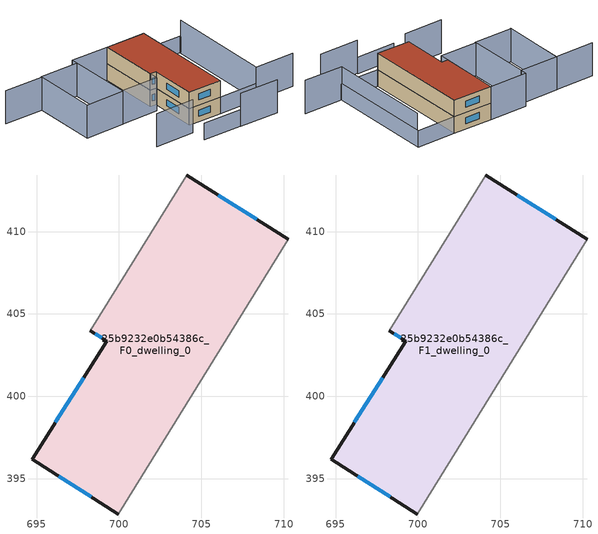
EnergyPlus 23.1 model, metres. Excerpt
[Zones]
25b9232e0b54386c_F0_dwelling_0
 floor ground (EU_floor_Construction): 710.28,409.52 699.96,392.86 694.72,396.18 699.27,403.36 698.26,404 704.1,413.44 z0
 wall outside (EU_wall_Construction): 698.26,404 699.27,403.36 694.72,396.18 699.96,392.86 / 710.28,409.52 704.1,413.44 z0:3
 wall adiabatic (EU_wall_Construction): 699.96,392.86 710.28,409.52 / 704.1,413.44 698.26,404 z0:3
 window (EU_Window_Construction): 696.36,395.15 698.33,393.89 / 697.85,401.12 696.14,398.41 / 698.57,403.8 698.95,403.56 / 708.36,410.74 706.03,412.22 z0.93:2.07
25b9232e0b54386c_F1_dwelling_0
 floor to 25b9232e0b54386c_F0_dwelling_0 (EU_floor_Construction): 710.28,409.52 699.96,392.86 694.72,396.18 699.27,403.36 698.26,404 704.1,413.44 z3
 wall outside (EU_wall_Construction): 698.26,404 699.27,403.36 694.72,396.18 699.96,392.86 / 710.28,409.52 704.1,413.44 z3:6
 wall adiabatic (EU_wall_Construction): 699.96,392.86 710.28,409.52 / 704.1,413.44 698.26,404 z3:6
 window (EU_Window_Construction): 696.36,395.15 698.33,393.89 / 697.85,401.12 696.14,398.41 / 698.57,403.8 698.95,403.56 / 708.36,410.74 706.03,412.22 z3.93:5.07
 roof outside (EU_roof_Construction): 699.96,392.86 710.28,409.52 704.1,413.44 698.26,404 699.27,403.36 694.72,396.18 z6
shading: 697.15,388.32 703.37,384.47 / 686.32,398.61 692.54,394.76 / 712.35,385.07 706.06,389.01 / 706.06,389.01 716.37,405.45 / 685.19,423.62 691.33,419.81 / 691.33,419.81 685.17,409.88 / 691.43,406.29 698.14,417.13 / 698.14,417.13 704.11,413.44 / 704.11,413.44 697.39,402.6 / 697.39,402.6 691.43,406.29 / 697.52,416.13 691.34,406.14 / 691.34,406.14 685.21,409.94 / 685.21,409.94 691.39,419.93 / 691.39,419.93 697.52,416.13 z0:6; 690.99,392.27 697.21,388.42 / 716.5,405.67 706.16,388.97 / 706.16,388.97 699.94,392.82 / 699.94,392.82 710.28,409.52 / 710.28,409.52 716.5,405.67 z0:3
[Building]
EU S2 Campaign: North Axis=0; Terrain=City; Solar Distribution=FullExterior
[Site:Location]
Montreal-Trudeau.Intl.AP: Latitude=45.4667; Longitude=-73.75; Time Zone=-5; Elevation=36
[SizingPeriod:WeatherFileDays]
AnnualSizingPeriod: Begin Month=1; Begin Day of Month=1; End Month=12; End Day of Month=31; Day of Week for Start Day=Monday; Use Weather File Daylight Saving Period=No; Use Weather File Rain and Snow Indicators=No
[MATERIAL]
EU_InternalMass_Material: Roughness=MediumRough; Thickness=0.1; Conductivity=1; Density=1800; Specific Heat=900; Thermal Absorptance=0.9; Solar Absorptance=0.7; Visible Absorptance=0.7
[MATERIAL:NOMASS] Roughness=MediumRough; Thermal Absorptance=0.9; Solar Absorptance=0.7; Visible Absorptance=0.7
Name | Thermal Resistance
EU_wall_NoMass; EU_floor_NoMass | 1.36485
EU_roof_NoMass | 2.55992
[WINDOWMATERIAL:SIMPLEGLAZINGSYSTEM]
EU_Window_SimpleGlazing: UFactor=3.92339; Solar Heat Gain Coefficient=0.8; Visible Transmittance=0.8
[CONSTRUCTION]
EU_wall_Construction: EU_wall_NoMass
EU_roof_Construction: EU_roof_NoMass
EU_floor_Construction: EU_floor_NoMass
EU_Window_Construction: EU_Window_SimpleGlazing
EU_InternalMass_Construction: EU_InternalMass_Material
[ZONE] Type=1; Multiplier=1; Ceiling Height=autocalculate; Volume=400.596; Floor Area=autocalculate; Part of Total Floor Area=Yes
25b9232e0b54386c_F0_dwelling_0; 25b9232e0b54386c_F1_dwelling_0
[INTERNALMASS] Construction=EU_InternalMass_Construction; Surface Area=133.532
Name | Zone or ZoneList
25b9232e0b54386c_F0_dwelling_0_EU_InternalMass | 25b9232e0b54386c_F0_dwelling_0
25b9232e0b54386c_F1_dwelling_0_EU_InternalMass | 25b9232e0b54386c_F1_dwelling_0
[OTHEREQUIPMENT] Fuel Type=Electricity; Design Level Calculation Method=Watts/Area; Power per Zone Floor Area=1; Fraction Latent=0; Fraction Radiant=0; Fraction Lost=0; Carbon Dioxide Generation Rate=0; EndUse Subcategory=EU_Step8_InternalGains
Name | Zone or ZoneList or Space or SpaceList | Schedule
EU_Step8_InternalGain_25b9232e0b54386c_F0_dwelling_0_f000 | 25b9232e0b54386c_F0_dwelling_0 | EU_Step8_GainSchedule_25b9232e0b54386c_F0_dwelling_0_f000
EU_Step8_InternalGain_25b9232e0b54386c_F1_dwelling_0_f000 | 25b9232e0b54386c_F1_dwelling_0 | EU_Step8_GainSchedule_25b9232e0b54386c_F1_dwelling_0_f000
[ZONEVENTILATION:DESIGNFLOWRATE] Schedule=EU_AlwaysOn; Design Flow Rate Calculation Method=AirChanges/Hour; Air Changes per Hour=0.860309; Ventilation Type=Natural; Fan Pressure Rise=0; Fan Total Efficiency=1; Constant Term Coefficient=1; Temperature Term Coefficient=0; Velocity Term Coefficient=0; Velocity Squared Term Coefficient=0; Minimum Indoor Temperature=-100; Maximum Indoor Temperature=100; Delta Temperature=-100; Minimum Outdoor Temperature=-100; Maximum Outdoor Temperature=100; Maximum Wind Speed=40
Name | Zone or ZoneList or Space or SpaceList
EU_ConstantAir_25b9232e0b54386c_F0_dwelling_0 | 25b9232e0b54386c_F0_dwelling_0
EU_ConstantAir_25b9232e0b54386c_F1_dwelling_0 | 25b9232e0b54386c_F1_dwelling_0
[HVACTEMPLATE:THERMOSTAT] Constant Heating Setpoint=20; Constant Cooling Setpoint=50
EU_HeatOnly_25b9232e0b54386c_F0_dwelling_0; EU_HeatOnly_25b9232e0b54386c_F1_dwelling_0
[HVACTEMPLATE:ZONE:IDEALLOADSAIRSYSTEM] System Availability Schedule=EU_AlwaysOn; Maximum Heating Supply Air Temperature=50; Minimum Cooling Supply Air Temperature=13; Maximum Heating Supply Air Humidity Ratio=0.0156; Minimum Cooling Supply Air Humidity Ratio=0.0077; Heating Limit=NoLimit; Cooling Limit=NoLimit; Heating Availability Schedule=EU_AlwaysOn; Cooling Availability Schedule=EU_CoolingOff; Dehumidification Control Type=ConstantSensibleHeatRatio; Cooling Sensible Heat Ratio=0.7; Dehumidification Setpoint=60; Humidification Control Type=None; Humidification Setpoint=30; Outdoor Air Method=None; Outdoor Air Flow Rate per Person=0.00944; Outdoor Air Flow Rate per Zone Floor Area=0; Outdoor Air Flow Rate per Zone=0; Demand Controlled Ventilation Type=None; Outdoor Air Economizer Type=NoEconomizer; Heat Recovery Type=None; Sensible Heat Recovery Effectiveness=0.7; Latent Heat Recovery Effectiveness=0.65
Name | Template Thermostat
25b9232e0b54386c_F0_dwelling_0 | EU_HeatOnly_25b9232e0b54386c_F0_dwelling_0
25b9232e0b54386c_F1_dwelling_0 | EU_HeatOnly_25b9232e0b54386c_F1_dwelling_0
[SIZING:ZONE] Zone Cooling Design Supply Air Temperature Input Method=SupplyAirTemperature; Zone Cooling Design Supply Air Temperature=13; Zone Heating Design Supply Air Temperature Input Method=SupplyAirTemperature; Zone Heating Design Supply Air Temperature=50; Zone Cooling Design Supply Air Humidity Ratio=0.008; Zone Heating Design Supply Air Humidity Ratio=0.008; Cooling Design Air Flow Method=DesignDay; Cooling Design Air Flow Rate=0; Cooling Minimum Air Flow per Zone Floor Area=0.000762; Cooling Minimum Air Flow=0; Cooling Minimum Air Flow Fraction=0.2; Heating Design Air Flow Method=DesignDay; Heating Design Air Flow Rate=0; Heating Maximum Air Flow per Zone Floor Area=0.002032; Heating Maximum Air Flow=0.141576; Heating Maximum Air Flow Fraction=0.3; Account for Dedicated Outdoor Air System=No; Dedicated Outdoor Air System Control Strategy=NeutralSupplyAir; Dedicated Outdoor Air Low Setpoint Temperature for Design=autosize; Dedicated Outdoor Air High Setpoint Temperature for Design=autosize; Zone Load Sizing Method=Sensible Load Only No Latent Load; Zone Latent Cooling Design Supply Air Humidity Ratio Input Method=HumidityRatioDifference; Zone Cooling Design Supply Air Humidity Ratio Difference=0.005; Zone Latent Heating Design Supply Air Humidity Ratio Input Method=HumidityRatioDifference; Zone Humidification Design Supply Air Humidity Ratio Difference=0.005
25b9232e0b54386c_F0_dwelling_0; 25b9232e0b54386c_F1_dwelling_0
[SCHEDULE:CONSTANT]
Name | Hourly Value
EU_AlwaysOn | 1
EU_CoolingOff | 0
[SCHEDULE:FILE] Column Number=1; Rows to Skip at Top=0; Number of Hours of Data=8760; Column Separator=Comma; Interpolate to Timestep=No; Minutes per Item=60; Adjust Schedule for Daylight Savings=Yes
Name | File
EU_Step8_GainSchedule_25b9232e0b54386c_F0_dwelling_0_f000 | ../../schedules/25b9232e0b54386c/25b9232e0b54386c_F0_dwelling_0_f000_gain.csv
EU_Step8_GainSchedule_25b9232e0b54386c_F1_dwelling_0_f000 | ../../schedules/25b9232e0b54386c/25b9232e0b54386c_F1_dwelling_0_f000_gain.csv
